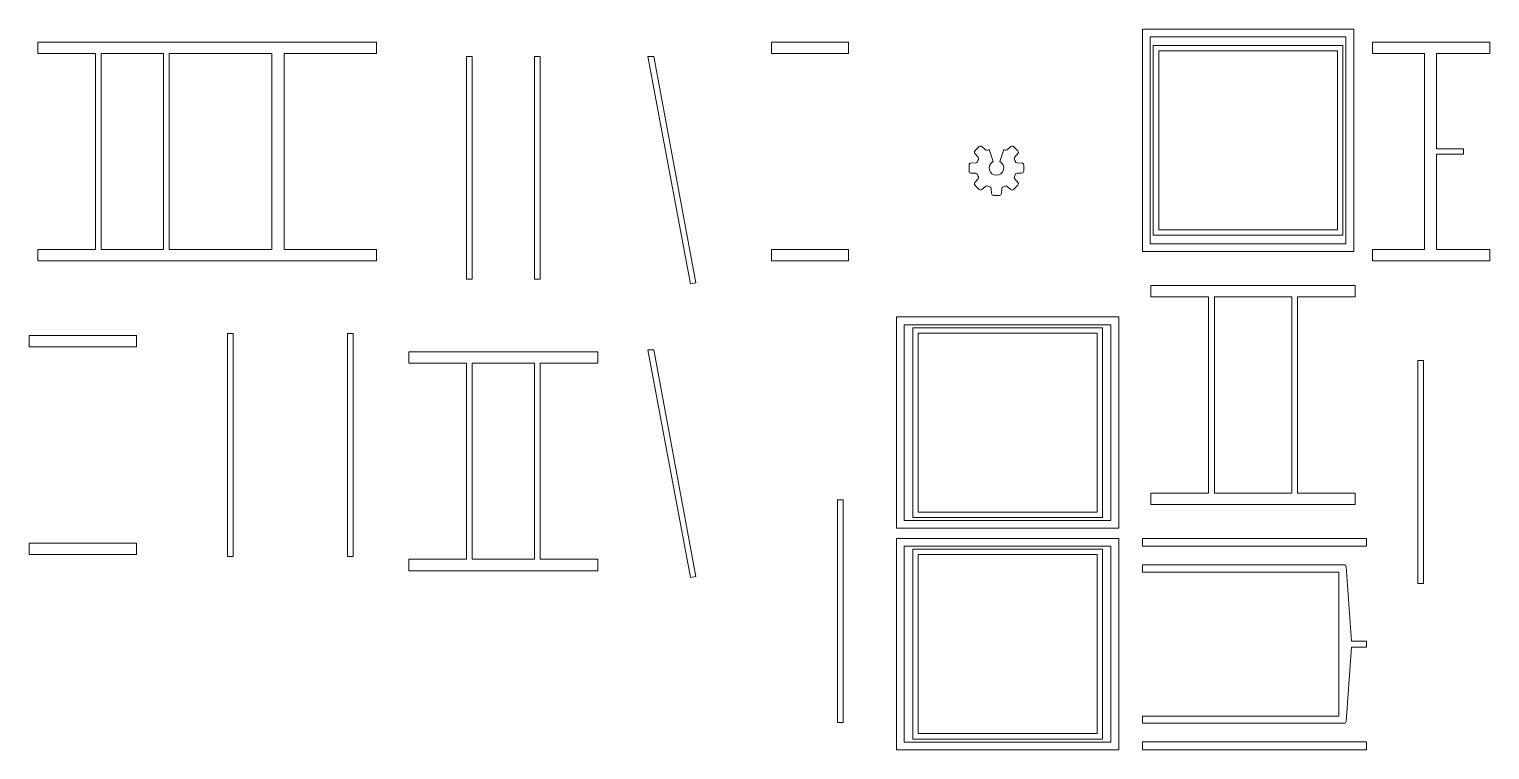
# Model space of a CAD drawing. Header units: millimetres. Extents: x 16 to 2424, y 16 to 1204.
import ezdxf

# ---------------------------------------------------------------- set-up
doc = ezdxf.new("R2010")
doc.units = ezdxf.units.MM

msp = doc.modelspace()

# ---------------------------------------------------------------- linework, layer by layer
at = {"color": 7, "linetype": 'Continuous', "lineweight": 15}
for p, q in [((2199.6, 1203.8), (1851.2, 1203.8)), ((1851.2, 1203.8), (1851.2, 837.5)), ((2199.6, 837.5), (2199.6, 1203.8)), ((30.2, 1182.7), (588.8, 1182.7)), ((30.2, 1182.7), (30.2, 1163.9)), ((588.8, 1182.7), (588.8, 1163.9)), ((1239.6, 1182.7), (1366.7, 1182.7)), ((1239.6, 1182.7), (1239.6, 1163.9)), ((1366.7, 1182.7), (1366.7, 1163.9)), ((1864, 1191.1), (1864, 850.2)), ((2186.8, 1191.1), (1864, 1191.1)), ((2186.8, 850.2), (2186.8, 1191.1)), ((2230.7, 1182.7), (2423.8, 1182.7)), ((2230.7, 1182.7), (2230.7, 1163.9)), ((2423.8, 1182.7), (2423.8, 1163.9)), ((30.2, 1163.9), (125.4, 1163.9)), ((125.4, 1163.9), (125.4, 840.7)), ((134.8, 1163.9), (134.8, 840.7)), ((134.8, 1163.9), (237.5, 1163.9)), ((237.5, 1163.9), (237.5, 840.7)), ((246.9, 1163.9), (246.9, 840.7)), ((246.9, 1163.9), (416.3, 1163.9)), ((416.3, 1163.9), (416.3, 840.7)), ((436.4, 1163.9), (436.4, 840.7)), ((436.4, 1163.9), (588.8, 1163.9)), ((737, 1159), (746.4, 1159)), ((737, 1159), (737, 791.9)), ((746.4, 1159), (746.4, 791.9)), ((849.2, 1159), (858.6, 1159)), ((849.2, 1159), (849.2, 791.9)), ((858.6, 1159), (858.6, 791.9)), ((1045.8, 1159), (1036.2, 1159)), ((1036.2, 1159), (1106, 783.9)), ((1115.3, 785.6), (1045.8, 1159)), ((1239.6, 1163.9), (1366.7, 1163.9)), ((2181.8, 1177.1), (1869, 1177.1)), ((1869, 1177.1), (1869, 864.2)), ((1878, 1168.1), (1878, 873.2)), ((2172.8, 1168.1), (1878, 1168.1)), ((2172.8, 873.2), (2172.8, 1168.1)), ((2181.8, 864.2), (2181.8, 1177.1)), ((2230.7, 1163.9), (2316, 1163.9)), ((2316, 1163.9), (2316, 840.7)), ((2336.1, 1163.9), (2336.1, 1006.8)), ((2336.1, 1163.9), (2423.8, 1163.9)), ((1575.1, 999), (1580.4, 992.8)), ((1582.3, 1010.4), (1575.2, 1003.3)), ((1592.7, 1005.2), (1586.6, 1010.5)), ((1605.1, 985.7), (1598.6, 1005.7)), ((1622.6, 1005.7), (1616, 985.7)), ((1634.5, 1010.5), (1628.4, 1005.2)), ((1645.9, 1003.3), (1638.9, 1010.4)), ((1640.7, 992.8), (1646.1, 999)), ((2336.1, 1006.8), (2380.3, 1006.8)), ((2336.1, 840.7), (2336.1, 997.8)), ((2336.1, 997.8), (2380.3, 997.8)), ((2380.3, 1006.8), (2380.3, 997.8)), ((1565.6, 980), (1565.6, 970)), ((1576.6, 983.7), (1568.5, 983.2)), ((1568.5, 966.8), (1576.6, 966.3)), ((1652.6, 983.2), (1644.5, 983.7)), ((1644.5, 966.3), (1652.6, 966.8)), ((1655.6, 970), (1655.6, 980)), ((1580.4, 957.2), (1575.1, 951.1)), ((1575.2, 946.7), (1582.3, 939.7)), ((1586.6, 939.5), (1592.7, 944.8)), ((1601.8, 941.1), (1602.4, 933)), ((1618.7, 933), (1619.3, 941.1)), ((1628.4, 944.8), (1634.5, 939.5)), ((1638.9, 939.7), (1645.9, 946.7)), ((1646.1, 951.1), (1640.7, 957.2)), ((1605.6, 930), (1615.6, 930)), ((1878, 873.2), (2172.8, 873.2)), ((1864, 850.2), (2186.8, 850.2)), ((1869, 864.2), (2181.8, 864.2)), ((30.2, 840.7), (125.4, 840.7)), ((30.2, 821.9), (30.2, 840.7)), ((30.2, 821.9), (588.8, 821.9)), ((134.8, 840.7), (237.5, 840.7)), ((246.9, 840.7), (416.3, 840.7)), ((436.4, 840.7), (588.8, 840.7)), ((588.8, 821.9), (588.8, 840.7)), ((1239.6, 840.7), (1366.7, 840.7)), ((1239.6, 821.9), (1239.6, 840.7)), ((1239.6, 821.9), (1366.7, 821.9)), ((1366.7, 821.9), (1366.7, 840.7)), ((1851.2, 837.5), (2199.6, 837.5)), ((2230.7, 840.7), (2316, 840.7)), ((2230.7, 821.9), (2230.7, 840.7)), ((2230.7, 821.9), (2423.8, 821.9)), ((2336.1, 840.7), (2423.8, 840.7)), ((2423.8, 821.9), (2423.8, 840.7)), ((737, 791.9), (746.4, 791.9)), ((849.2, 791.9), (858.6, 791.9)), ((1106, 783.9), (1115.3, 785.6)), ((1865.2, 781.4), (2202.1, 781.4)), ((1865.2, 781.4), (1865.2, 762.6)), ((2202.1, 781.4), (2202.1, 762.6)), ((1865.2, 762.6), (1960.4, 762.6)), ((1960.4, 762.6), (1960.4, 439.4)), ((1969.8, 762.6), (1969.8, 439.4)), ((1969.8, 762.6), (2097.5, 762.6)), ((2097.5, 762.6), (2097.5, 439.4)), ((2106.9, 762.6), (2106.9, 439.4)), ((2202.1, 762.6), (2106.9, 762.6)), ((1445.8, 729.5), (1445.8, 381.2)), ((1812.1, 729.5), (1445.8, 729.5)), ((1812.1, 381.2), (1812.1, 729.5)), ((16.2, 698.9), (193.3, 698.9)), ((16.2, 698.9), (16.2, 680.1)), ((193.3, 698.9), (193.3, 680.1)), ((343.1, 702.1), (352.5, 702.1)), ((343.1, 702.1), (343.1, 334.9)), ((352.5, 702.1), (352.5, 334.9)), ((540.8, 702.1), (550.2, 702.1)), ((540.8, 702.1), (540.8, 334.9)), ((550.2, 702.1), (550.2, 334.9)), ((1458.5, 716.8), (1458.5, 393.9)), ((1799.4, 716.8), (1458.5, 716.8)), ((1472.5, 711.8), (1472.5, 398.9)), ((1785.4, 711.8), (1472.5, 711.8)), ((1776.4, 702.8), (1481.5, 702.8)), ((1481.5, 702.8), (1481.5, 407.9)), ((1776.4, 407.9), (1776.4, 702.8)), ((1785.4, 398.9), (1785.4, 711.8)), ((1799.4, 393.9), (1799.4, 716.8)), ((16.2, 680.1), (193.3, 680.1)), ((1036.2, 675.3), (1045.8, 675.3)), ((1036.2, 675.3), (1106, 300.1)), ((1115.3, 301.8), (1045.8, 675.3)), ((641.9, 672.1), (953.7, 672.1)), ((641.9, 672.1), (641.9, 653.3)), ((641.9, 653.3), (737, 653.3)), ((737, 330.1), (737, 653.3)), ((746.4, 330.1), (746.4, 653.3)), ((746.4, 653.3), (849.2, 653.3)), ((849.2, 330.1), (849.2, 653.3)), ((858.6, 330.1), (858.6, 653.3)), ((858.6, 653.3), (953.7, 653.3)), ((953.7, 672.1), (953.7, 653.3)), ((2305.3, 657.6), (2305.3, 290.4)), ((2305.3, 657.6), (2314.7, 657.6)), ((2314.7, 657.6), (2314.7, 290.4)), ((1865.2, 439.4), (1960.4, 439.4)), ((1865.2, 420.6), (1865.2, 439.4)), ((1969.8, 439.4), (2097.5, 439.4)), ((2202.1, 439.4), (2106.9, 439.4)), ((2202.1, 420.6), (2202.1, 439.4)), ((1348.7, 428.1), (1348.7, 61)), ((1348.7, 428.1), (1358.1, 428.1)), ((1358.1, 428.1), (1358.1, 61)), ((1865.2, 420.6), (2202.1, 420.6)), ((1458.5, 393.9), (1799.4, 393.9)), ((1472.5, 398.9), (1785.4, 398.9)), ((1481.5, 407.9), (1776.4, 407.9)), ((1445.8, 381.2), (1812.1, 381.2)), ((1445.8, 364.5), (1445.8, 16.2)), ((1812.1, 364.5), (1445.8, 364.5)), ((1812.1, 16.2), (1812.1, 364.5)), ((1851.2, 364.5), (2220.4, 364.5)), ((1851.2, 364.5), (1851.2, 351.6)), ((2220.4, 364.5), (2220.4, 351.6)), ((16.2, 356.9), (193.3, 356.9)), ((16.2, 338.1), (16.2, 356.9)), ((16.2, 338.1), (193.3, 338.1)), ((193.3, 338.1), (193.3, 356.9)), ((1458.5, 351.8), (1458.5, 28.9)), ((1799.4, 351.8), (1458.5, 351.8)), ((1472.5, 346.8), (1472.5, 33.9)), ((1785.4, 346.8), (1472.5, 346.8)), ((1776.4, 337.8), (1481.5, 337.8)), ((1481.5, 337.8), (1481.5, 42.9)), ((1776.4, 42.9), (1776.4, 337.8)), ((1785.4, 33.9), (1785.4, 346.8)), ((1799.4, 28.9), (1799.4, 351.8)), ((1851.2, 351.6), (2220.4, 351.6)), ((343.1, 334.9), (352.5, 334.9)), ((540.8, 334.9), (550.2, 334.9)), ((641.9, 330.1), (737, 330.1)), ((641.9, 311.3), (641.9, 330.1)), ((746.4, 330.1), (849.2, 330.1)), ((858.6, 330.1), (953.7, 330.1)), ((953.7, 311.3), (953.7, 330.1)), ((2183.9, 321), (1851.2, 321)), ((1851.2, 321), (1851.2, 309)), ((2195.6, 195.3), (2187, 318)), ((641.9, 311.3), (953.7, 311.3)), ((1106, 300.1), (1115.3, 301.8)), ((1851.2, 309), (2174.8, 309)), ((2174.8, 309), (2174.8, 71.8)), ((2305.3, 290.4), (2314.7, 290.4)), ((2195.6, 195.3), (2220.4, 195.3)), ((2220.4, 195.3), (2220.4, 185.5)), ((2195.6, 185.5), (2187, 62.7)), ((2220.4, 185.5), (2195.6, 185.5)), ((1348.7, 61), (1358.1, 61)), ((1851.2, 71.8), (2174.8, 71.8)), ((1851.2, 59.8), (1851.2, 71.8)), ((2183.9, 59.8), (1851.2, 59.8)), ((1458.5, 28.9), (1799.4, 28.9)), ((1472.5, 33.9), (1785.4, 33.9)), ((1481.5, 42.9), (1776.4, 42.9)), ((1851.2, 29.2), (2220.4, 29.2)), ((1851.2, 16.2), (1851.2, 29.2)), ((2220.4, 16.2), (2220.4, 29.2)), ((1445.8, 16.2), (1812.1, 16.2)), ((1851.2, 16.2), (2220.4, 16.2))]:
    msp.add_line(p, q, dxfattribs=at)
for centre, radius, start, end in [((1584.5, 1008.1), 3.18, 49, 135), ((1584.5, 1008.1), 3.18, 49, 135), ((1636.6, 1008.1), 3.17, 45, 131), ((1636.6, 1008.1), 3.17, 45, 131), ((1577.5, 1001), 3.18, 135, 221), ((1577.5, 1001), 3.18, 135, 221), ((1610.6, 975), 33, 154.2078, 160.7922), ((1610.6, 975), 33, 154.2078, 160.7922), ((1578, 990.7), 3.18, 334.2078, 41), ((1578, 990.7), 3.18, 334.2078, 41), ((1594.8, 1007.6), 3.18, 229, 295.7922), ((1594.8, 1007.6), 3.18, 229, 295.7922), ((1610.6, 975), 33, 111.3237, 115.7922), ((1610.6, 975), 33, 111.3237, 115.7922), ((1610.6, 975), 33, 64.2078, 68.6763), ((1610.6, 975), 33, 64.2078, 68.6763), ((1626.3, 1007.6), 3.18, 244.2078, 311), ((1626.3, 1007.6), 3.18, 244.2078, 311), ((1643.1, 990.7), 3.17, 139, 205.7922), ((1643.1, 990.7), 3.17, 139, 205.7922), ((1610.6, 975), 33, 19.2078, 25.7922), ((1610.6, 975), 33, 19.2078, 25.7922), ((1643.7, 1001), 3.17, 319, 45), ((1643.7, 1001), 3.17, 319, 45), ((1568.7, 980), 3.18, 94, 180), ((1568.7, 980), 3.18, 94, 180), ((1568.7, 970), 3.18, 180, 266), ((1568.7, 970), 3.18, 180, 266), ((1576.4, 986.9), 3.18, 274, 340.7922), ((1576.4, 986.9), 3.18, 274, 340.7922), ((1576.4, 963.1), 3.18, 19.2078, 86), ((1576.4, 963.1), 3.18, 19.2078, 86), ((1610.6, 975), 33, 199.2078, 205.7922), ((1610.6, 975), 33, 199.2078, 205.7922), ((1610.6, 975), 12, 117.1742, 62.8258), ((1610.6, 975), 12, 117.1742, 62.8258), ((1610.6, 975), 33, 334.2078, 340.7922), ((1610.6, 975), 33, 334.2078, 340.7922), ((1644.7, 986.9), 3.18, 199.2078, 266), ((1644.7, 986.9), 3.18, 199.2078, 266), ((1644.7, 963.1), 3.18, 94, 160.7922), ((1644.7, 963.1), 3.18, 94, 160.7922), ((1652.4, 980), 3.18, 0, 86), ((1652.4, 980), 3.18, 0, 86), ((1652.4, 970), 3.18, 274, 0), ((1652.4, 970), 3.18, 274, 0), ((1577.5, 949), 3.18, 139, 225), ((1577.5, 949), 3.18, 139, 225), ((1578, 959.3), 3.18, 319, 25.7922), ((1578, 959.3), 3.18, 319, 25.7922), ((1584.5, 941.9), 3.18, 225, 311), ((1584.5, 941.9), 3.18, 225, 311), ((1594.8, 942.4), 3.18, 64.2078, 131), ((1594.8, 942.4), 3.18, 64.2078, 131), ((1610.6, 975), 33, 244.2078, 250.7922), ((1610.6, 975), 33, 244.2078, 250.7922), ((1598.7, 940.8), 3.17, 4, 70.7922), ((1598.7, 940.8), 3.17, 4, 70.7922), ((1622.5, 940.8), 3.17, 109.2078, 176), ((1622.5, 940.8), 3.17, 109.2078, 176), ((1610.6, 975), 33, 289.2078, 295.7922), ((1610.6, 975), 33, 289.2078, 295.7922), ((1626.3, 942.4), 3.18, 49, 115.7922), ((1626.3, 942.4), 3.18, 49, 115.7922), ((1636.6, 941.9), 3.17, 229, 315), ((1636.6, 941.9), 3.17, 229, 315), ((1643.1, 959.3), 3.17, 154.2078, 221), ((1643.1, 959.3), 3.17, 154.2078, 221), ((1643.7, 949), 3.18, 315, 41), ((1643.7, 949), 3.18, 315, 41), ((1605.6, 933.2), 3.17, 184, 270), ((1605.6, 933.2), 3.17, 184, 270), ((1615.6, 933.2), 3.18, 270, 356), ((1615.6, 933.2), 3.18, 270, 356), ((2183.9, 317.8), 3.17, 4, 90), ((2183.9, 317.8), 3.17, 4, 90), ((2183.9, 62.9), 3.18, 270, 356), ((2183.9, 62.9), 3.18, 270, 356)]:
    msp.add_arc(centre, radius, start, end, dxfattribs=at)

doc.saveas('drawing.dxf')
